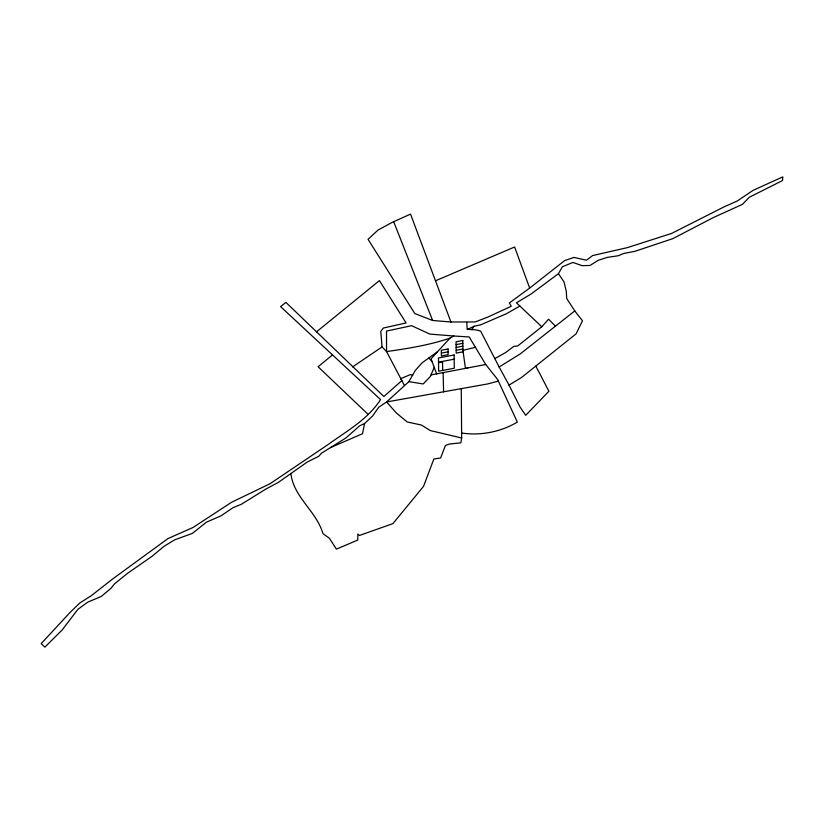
<?xml version="1.0" encoding="UTF-8"?>
<svg xmlns="http://www.w3.org/2000/svg" width="824" height="824" viewBox="0 0 824 824"><rect width="100%" height="100%" fill="white"/><g stroke="black" fill="none" stroke-linecap="round" stroke-linejoin="round"><path stroke-width="1.24" d="M461.255 388.681L461.656 437.987L460.863 442.828L449.574 444.012L445.434 445.465L440.593 458.02L433.867 458.968L423.546 486.356L392.883 523.631L359.408 535.476L357.853 534.024L357.76 540.07L336.377 549.124L329.404 538.268L322.915 533.581C316.395 510.983 293.704 497.511 290.872 473.543M437.596 351.663L422.012 362.9L415.224 370.512L408.91 381.636L386.559 401.968L378.71 407.272L372.541 416.079L364.599 423.515L362.488 433.754L330.455 447.607M408.91 381.636L423.186 383.963L430.252 376.609L434.227 367.391M555.273 326.005L548.588 319.187L541.78 326.767L516.432 302.799L531.027 294.044L558.404 273.702L562.473 266.719L572.927 262.444L582.156 265.668L590.056 265.462L598.018 260.394L607.051 257.428L618.391 255.728L623.377 253.545L634.923 251.31L672.796 238.651L713.636 217.423L742.424 204.362L749.304 197.266L782.512 180.538L782.8 176.882L753.095 190.344L737.15 201.056L724.059 206.875L671.663 233.408L627.6 247.571L592.611 255.584L586.461 260.219L573.937 257.428L564.646 260.58L529.667 288.101L509.397 302.913L511.251 306.26L487.88 317.055L475.304 321.916L450.934 322.009L432.621 320.464L414.833 313.573L368.05 239.31L378.01 230.061L392.255 222.346L410.527 214.106L450.934 322.009M471.616 329.6L474.109 326.263L480.629 324.862L506.801 313.542L519.903 306.034M461.615 433.022C480.485 435.906 501.013 431.91 517.328 422.084L497.644 379.503L485.727 364.507L469.216 336.964L453.787 336.007L449.945 338.159L431.045 358.821L436.627 373.869M364.599 423.515L359.645 425.823L345.833 438.007L321.308 453.313L318.806 456.249L306.981 462.202L278.121 482.534L265.616 489.199L241.35 504.288L233.161 507.594L220.956 515.865L206.34 522.22L192.414 533.386L174.812 539.771L164.11 546.24L152.152 556.221L127.267 573.525L114.423 583.959L110.993 588.305L101.218 596.483L87.941 602.035L77.806 609.399L62.253 629.866L44.918 647.118L41.2 643.606L70.153 612.335L79.98 602.859L90.959 595.937L113.115 578.623L167.952 538.587L193.043 527.473L231.678 502.207L270.076 483.709L328.117 444.517C346.667 431.127 367.988 419.303 380.534 399.568L280.572 306.6L285.938 302.418L383.881 396.498L401.854 380.616L386.549 351.57L382.058 346.925L380.791 331.341L383.325 328.045L406.077 322.957L379.442 280.603L316.416 331.918M332.515 354.917L318.095 366.762L368.246 414.503M535.837 366.113L548.928 391.246L525.712 415.327L520.057 407.025L509.036 385.127L521.541 377.485L576.12 333.802L582.465 320.752L574.781 310.926L566.716 298.546L566.335 291.675L564.049 281.911L558.404 273.702M541.78 326.767L517.606 346.049L513.949 346.296L505.606 352.559L494.812 358.594M574.781 310.926L520.088 354.021L499.138 366.979L509.036 385.127M352.559 366.917L382.058 346.925M474.109 326.263L467.167 329.548L466.786 322.462M435.505 280.809L514.609 246.994L529.667 288.101M498.396 381.11L487.468 383.974L386.559 401.968L396.602 413.226L407.272 422.001L421.394 425.029L430.21 430.55L461.656 437.987M475.417 347.295L462.933 350.344L465.447 368.39L467.795 367.937M456.105 344.617L462.831 343.34M456.146 347.45L462.872 346.162M441.376 353.094L448.102 351.817M456.177 350.282L462.913 348.995M438.512 362.148L454.158 359.182M438.523 362.714L442.56 361.952L442.684 370.44M431.096 374.92L485.727 364.507M449.945 338.159C429.531 345.05 408.065 348.542 386.549 351.57L386.518 331.073L411.598 325.686L429.871 334.091L453.787 336.007M467.63 329.322L476.107 329.899L480.598 331.032L499.138 366.979M412.731 375.136L410.352 374.601L400.814 378.638L404.378 385.395M428.954 358.018L432.178 361.849M393.676 221.708L432.621 320.464M443.137 372.623L443.59 391.853M462.8 340.508L456.063 341.785L456.218 353.105L462.954 351.827L462.8 340.508M448.06 348.985L441.334 350.262L441.417 355.927L448.143 354.639L448.06 348.985M454.106 355L438.461 357.977L438.646 371.212L454.282 368.235L454.106 355"/></g></svg>
